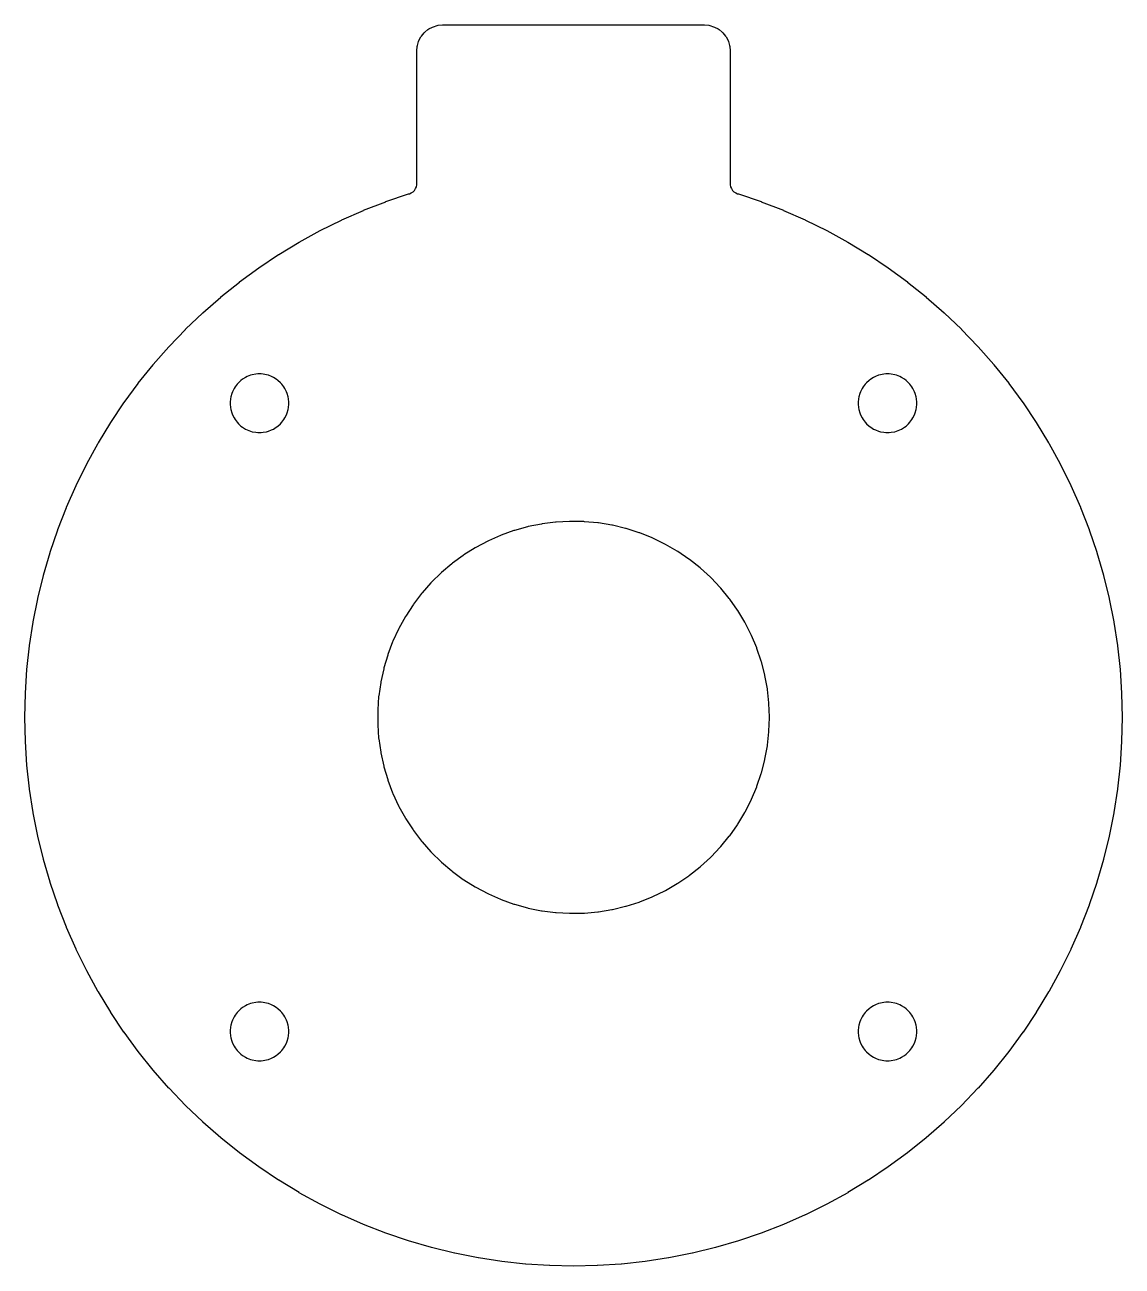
# Model space of a CAD drawing. Header units: millimetres. Extents: x -42 to 42, y -42 to 53.
import ezdxf

# ---------------------------------------------------------------- set-up
doc = ezdxf.new("R2010")
doc.units = ezdxf.units.MM
doc.layers.add('CUT', color=1, linetype='Continuous')

msp = doc.modelspace()

# ---------------------------------------------------------------- linework, layer by layer
at = {"layer": 'CUT'}
for points in [[(-12.5646, 40.0751), (-12.4179, 40.1341), (-12.2857, 40.2208), (-12.1732, 40.3318), (-12.0847, 40.4627), (-12.0236, 40.6085), (-11.9924, 40.7635), (-11.9923, 40.9215), (-11.9981, 40.9805), (-12, 41.0196), (-12, 50.9804), (-11.9981, 51.0195), (-11.9654, 51.3511), (-11.9502, 51.4278), (-11.8592, 51.7278), (-11.8292, 51.8), (-11.6815, 52.0765), (-11.638, 52.1415), (-11.4391, 52.3838), (-11.3838, 52.4391), (-11.1415, 52.638), (-11.0765, 52.6815), (-10.8, 52.8292), (-10.7278, 52.8592), (-10.4278, 52.9502), (-10.3511, 52.9654), (-10.0195, 52.9981), (-9.9804, 53), (9.9804, 53), (10.0195, 52.9981), (10.3511, 52.9654), (10.4278, 52.9502), (10.7278, 52.8592), (10.8, 52.8292), (11.0765, 52.6815), (11.1415, 52.638), (11.3838, 52.4391), (11.4391, 52.3838), (11.638, 52.1415), (11.6815, 52.0765), (11.8292, 51.8), (11.8592, 51.7278), (11.9502, 51.4278), (11.9654, 51.3511), (11.9981, 51.0195), (12, 50.9804), (12, 41.0196), (11.9981, 40.9805), (11.9923, 40.9215), (11.9924, 40.7635), (12.0236, 40.6085), (12.0847, 40.4627), (12.1732, 40.3318), (12.2857, 40.2208), (12.4179, 40.1341), (12.5646, 40.0751), (12.6213, 40.0586), (12.6379, 40.0533), (14.3566, 39.4699), (14.373, 39.4639), (16.0646, 38.8061), (16.0807, 38.7994), (17.742, 38.0684), (17.7578, 38.0611), (19.3856, 37.2583), (19.4011, 37.2503), (20.9923, 36.3773), (21.0075, 36.3685), (22.5591, 35.427), (22.5738, 35.4176), (24.083, 34.4092), (24.0972, 34.3992), (25.5609, 33.326), (25.5748, 33.3154), (26.9903, 32.1793), (27.0036, 32.1681), (28.3682, 30.9714), (28.3811, 30.9596), (29.6922, 29.7045), (29.7045, 29.6922), (30.9596, 28.3811), (30.9714, 28.3682), (32.1681, 27.0036), (32.1793, 26.9903), (33.3154, 25.5748), (33.326, 25.5609), (34.3992, 24.0972), (34.4092, 24.083), (35.4176, 22.5738), (35.427, 22.5591), (36.3685, 21.0075), (36.3773, 20.9923), (37.2503, 19.4011), (37.2583, 19.3856), (38.0611, 17.7578), (38.0684, 17.742), (38.7994, 16.0807), (38.8061, 16.0646), (39.4639, 14.373), (39.4699, 14.3566), (40.0533, 12.6379), (40.0586, 12.6213), (40.5664, 10.8788), (40.571, 10.8619), (41.0024, 9.0989), (41.0061, 9.0819), (41.3602, 7.3018), (41.3633, 7.2846), (41.6394, 5.4907), (41.6416, 5.4734), (41.8392, 3.6692), (41.8407, 3.6518), (41.9595, 1.8407), (41.9602, 1.8233), (41.9998, 0.0087), (41.9998, -0.0087), (41.9602, -1.8233), (41.9595, -1.8407), (41.8407, -3.6518), (41.8392, -3.6692), (41.6416, -5.4734), (41.6394, -5.4907), (41.3633, -7.2846), (41.3602, -7.3018), (41.0061, -9.0819), (41.0024, -9.0989), (40.571, -10.8619), (40.5664, -10.8788), (40.0586, -12.6213), (40.0533, -12.6379), (39.4699, -14.3566), (39.4639, -14.373), (38.8061, -16.0646), (38.7994, -16.0807), (38.0684, -17.742), (38.0611, -17.7578), (37.2583, -19.3856), (37.2503, -19.4011), (36.3773, -20.9923), (36.3685, -21.0075), (35.427, -22.5591), (35.4176, -22.5738), (34.4092, -24.083), (34.3992, -24.0972), (33.326, -25.5609), (33.3154, -25.5748), (32.1793, -26.9903), (32.1681, -27.0036), (30.9714, -28.3682), (30.9596, -28.3811), (29.7045, -29.6922), (29.6922, -29.7045), (28.3811, -30.9596), (28.3682, -30.9714), (27.0036, -32.1681), (26.9903, -32.1793), (25.5748, -33.3154), (25.5609, -33.326), (24.0972, -34.3992), (24.083, -34.4092), (22.5738, -35.4176), (22.5591, -35.427), (21.0075, -36.3685), (20.9923, -36.3773), (19.4011, -37.2503), (19.3856, -37.2583), (17.7578, -38.0611), (17.742, -38.0684), (16.0807, -38.7994), (16.0646, -38.8061), (14.373, -39.4639), (14.3566, -39.4699), (12.6379, -40.0533), (12.6213, -40.0586), (10.8788, -40.5664), (10.8619, -40.571), (9.0989, -41.0024), (9.0819, -41.0061), (7.3018, -41.3602), (7.2846, -41.3633), (5.4907, -41.6394), (5.4734, -41.6416), (3.6692, -41.8392), (3.6518, -41.8407), (1.8407, -41.9595), (1.8233, -41.9602), (0.0087, -41.9998), (-0.0087, -41.9998), (-1.8233, -41.9602), (-1.8407, -41.9595), (-3.6518, -41.8407), (-3.6692, -41.8392), (-5.4734, -41.6416), (-5.4907, -41.6394), (-7.2846, -41.3633), (-7.3018, -41.3602), (-9.0819, -41.0061), (-9.0989, -41.0024), (-10.8619, -40.571), (-10.8788, -40.5664), (-12.6213, -40.0586), (-12.6379, -40.0533), (-14.3566, -39.4699), (-14.373, -39.4639), (-16.0646, -38.8061), (-16.0807, -38.7994), (-17.742, -38.0684), (-17.7578, -38.0611), (-19.3856, -37.2583), (-19.4011, -37.2503), (-20.9923, -36.3773), (-21.0075, -36.3685), (-22.5591, -35.427), (-22.5738, -35.4176), (-24.083, -34.4092), (-24.0972, -34.3992), (-25.5609, -33.326), (-25.5748, -33.3154), (-26.9903, -32.1793), (-27.0036, -32.1681), (-28.3682, -30.9714), (-28.3811, -30.9596), (-29.6922, -29.7045), (-29.7045, -29.6922), (-30.9596, -28.3811), (-30.9714, -28.3682), (-32.1681, -27.0036), (-32.1793, -26.9903), (-33.3154, -25.5748), (-33.326, -25.5609), (-34.3992, -24.0972), (-34.4092, -24.083), (-35.4176, -22.5738), (-35.427, -22.5591), (-36.3685, -21.0075), (-36.3773, -20.9923), (-37.2503, -19.4011), (-37.2583, -19.3856), (-38.0611, -17.7578), (-38.0684, -17.742), (-38.7994, -16.0807), (-38.8061, -16.0646), (-39.4639, -14.373), (-39.4699, -14.3566), (-40.0533, -12.6379), (-40.0586, -12.6213), (-40.5664, -10.8788), (-40.571, -10.8619), (-41.0024, -9.0989), (-41.0061, -9.0819), (-41.3602, -7.3018), (-41.3633, -7.2846), (-41.6394, -5.4907), (-41.6416, -5.4734), (-41.8392, -3.6692), (-41.8407, -3.6518), (-41.9595, -1.8407), (-41.9602, -1.8233), (-41.9998, -0.0087), (-41.9998, 0.0087), (-41.9602, 1.8233), (-41.9595, 1.8407), (-41.8407, 3.6518), (-41.8392, 3.6692), (-41.6416, 5.4734), (-41.6394, 5.4907), (-41.3633, 7.2846), (-41.3602, 7.3018), (-41.0061, 9.0819), (-41.0024, 9.0989), (-40.571, 10.8619), (-40.5664, 10.8788), (-40.0586, 12.6213), (-40.0533, 12.6379), (-39.4699, 14.3566), (-39.4639, 14.373), (-38.8061, 16.0646), (-38.7994, 16.0807), (-38.0684, 17.742), (-38.0611, 17.7578), (-37.2583, 19.3856), (-37.2503, 19.4011), (-36.3773, 20.9923), (-36.3685, 21.0075), (-35.427, 22.5591), (-35.4176, 22.5738), (-34.4092, 24.083), (-34.3992, 24.0972), (-33.326, 25.5609), (-33.3154, 25.5748), (-32.1793, 26.9903), (-32.1681, 27.0036), (-30.9714, 28.3682), (-30.9596, 28.3811), (-29.7045, 29.6922), (-29.6922, 29.7045), (-28.3811, 30.9596), (-28.3682, 30.9714), (-27.0036, 32.1681), (-26.9903, 32.1793), (-25.5748, 33.3154), (-25.5609, 33.326), (-24.0972, 34.3992), (-24.083, 34.4092), (-22.5738, 35.4176), (-22.5591, 35.427), (-21.0075, 36.3685), (-20.9923, 36.3773), (-19.4011, 37.2503), (-19.3856, 37.2583), (-17.7578, 38.0611), (-17.742, 38.0684), (-16.0807, 38.7994), (-16.0646, 38.8061), (-14.373, 39.4639), (-14.3566, 39.4699), (-12.6379, 40.0533), (-12.6213, 40.0586)], [(-22.0956, 25.1597), (-22.1733, 25.2853), (-22.3342, 25.4983), (-22.4336, 25.6074), (-22.6309, 25.7872), (-22.7487, 25.8762), (-22.9757, 26.0167), (-23.1078, 26.0825), (-23.3568, 26.179), (-23.4988, 26.2194), (-23.7612, 26.2684), (-23.9082, 26.282), (-24.1751, 26.282), (-24.3221, 26.2684), (-24.5845, 26.2194), (-24.7265, 26.179), (-24.9754, 26.0825), (-25.1076, 26.0167), (-25.3345, 25.8762), (-25.4523, 25.7872), (-25.6496, 25.6074), (-25.7491, 25.4983), (-25.9099, 25.2853), (-25.9877, 25.1597), (-26.1067, 24.9208), (-26.16, 24.7831), (-26.233, 24.5264), (-26.2602, 24.3813), (-26.2848, 24.1154), (-26.2848, 23.9678), (-26.2602, 23.702), (-26.233, 23.5569), (-26.16, 23.3001), (-26.1067, 23.1625), (-25.9877, 22.9235), (-25.9099, 22.798), (-25.7491, 22.585), (-25.6496, 22.4759), (-25.4523, 22.296), (-25.3345, 22.2071), (-25.1076, 22.0665), (-24.9754, 22.0007), (-24.7265, 21.9043), (-24.5845, 21.8639), (-24.3221, 21.8149), (-24.1751, 21.8012), (-23.9082, 21.8012), (-23.7612, 21.8149), (-23.4988, 21.8639), (-23.3568, 21.9043), (-23.1078, 22.0007), (-22.9757, 22.0665), (-22.7487, 22.2071), (-22.6309, 22.296), (-22.4336, 22.4759), (-22.3342, 22.585), (-22.1733, 22.798), (-22.0956, 22.9235), (-21.9766, 23.1625), (-21.9233, 23.3001), (-21.8502, 23.5569), (-21.8231, 23.702), (-21.7985, 23.9678), (-21.7985, 24.1154), (-21.8231, 24.3813), (-21.8502, 24.5264), (-21.9233, 24.7831), (-21.9766, 24.9208)], [(25.7491, 25.4983), (25.6496, 25.6074), (25.4523, 25.7872), (25.3345, 25.8762), (25.1076, 26.0167), (24.9754, 26.0825), (24.7265, 26.179), (24.5845, 26.2194), (24.3221, 26.2684), (24.1751, 26.282), (23.9082, 26.282), (23.7612, 26.2684), (23.4988, 26.2194), (23.3568, 26.179), (23.1078, 26.0825), (22.9757, 26.0167), (22.7487, 25.8762), (22.6309, 25.7872), (22.4336, 25.6074), (22.3342, 25.4983), (22.1733, 25.2853), (22.0956, 25.1597), (21.9766, 24.9208), (21.9233, 24.7831), (21.8502, 24.5264), (21.8231, 24.3813), (21.7985, 24.1154), (21.7985, 23.9678), (21.8231, 23.702), (21.8502, 23.5569), (21.9233, 23.3001), (21.9766, 23.1625), (22.0956, 22.9235), (22.1733, 22.798), (22.3342, 22.585), (22.4336, 22.4759), (22.6309, 22.296), (22.7487, 22.2071), (22.9757, 22.0665), (23.1078, 22.0007), (23.3568, 21.9043), (23.4988, 21.8639), (23.7612, 21.8149), (23.9082, 21.8012), (24.1751, 21.8012), (24.3221, 21.8149), (24.5845, 21.8639), (24.7265, 21.9043), (24.9754, 22.0007), (25.1076, 22.0665), (25.3345, 22.2071), (25.4523, 22.296), (25.6496, 22.4759), (25.7491, 22.585), (25.9099, 22.798), (25.9877, 22.9235), (26.1067, 23.1625), (26.16, 23.3001), (26.233, 23.5569), (26.2602, 23.702), (26.2848, 23.9678), (26.2848, 24.1154), (26.2602, 24.3813), (26.233, 24.5264), (26.16, 24.7831), (26.1067, 24.9208), (25.9877, 25.1597), (25.9099, 25.2853)], [(14.0418, 5.2722), (14.0214, 5.3262), (13.6248, 6.2717), (13.6006, 6.3241), (13.1367, 7.2385), (13.1088, 7.289), (12.5802, 8.1675), (12.5486, 8.2159), (11.958, 9.054), (11.9231, 9.1), (11.2736, 9.8933), (11.2354, 9.9366), (10.5303, 10.6809), (10.4891, 10.7214), (9.7321, 11.4129), (9.6881, 11.4503), (8.8832, 12.0854), (8.8366, 12.1196), (7.988, 12.6949), (7.9391, 12.7256), (7.0512, 13.2382), (7.0001, 13.2653), (6.0775, 13.7125), (6.0247, 13.7358), (5.0722, 14.1153), (5.0178, 14.1347), (4.0405, 14.4445), (3.9848, 14.46), (2.9877, 14.6984), (2.931, 14.7098), (1.9193, 14.8757), (1.862, 14.883), (0.8409, 14.9754), (0.7832, 14.9785), (-0.2419, 14.997), (-0.2997, 14.996), (-1.3234, 14.9405), (-1.381, 14.9353), (-2.3981, 14.806), (-2.4551, 14.7967), (-3.4602, 14.5944), (-3.5164, 14.581), (-4.5043, 14.3067), (-4.5593, 14.2892), (-5.5249, 13.9444), (-5.5785, 13.923), (-6.5166, 13.5094), (-6.5686, 13.4842), (-7.4745, 13.0039), (-7.5245, 12.975), (-8.3933, 12.4307), (-8.4411, 12.3983), (-9.2684, 11.7926), (-9.3138, 11.7569), (-10.0952, 11.0931), (-10.1378, 11.0541), (-10.8693, 10.3357), (-10.909, 10.2938), (-11.5868, 9.5245), (-11.6234, 9.4798), (-12.2438, 8.6636), (-12.2771, 8.6164), (-12.8371, 7.7575), (-12.8669, 7.708), (-13.3634, 6.811), (-13.3895, 6.7595), (-13.82, 5.829), (-13.8424, 5.7757), (-14.2046, 4.8166), (-14.223, 4.7618), (-14.5151, 3.779), (-14.5296, 3.7231), (-14.75, 2.7218), (-14.7603, 2.665), (-14.9079, 1.6504), (-14.9142, 1.593), (-14.9881, 0.5704), (-14.9902, 0.5126), (-14.9902, -0.5126), (-14.9881, -0.5704), (-14.9142, -1.593), (-14.9079, -1.6504), (-14.7603, -2.665), (-14.75, -2.7218), (-14.5296, -3.7231), (-14.5151, -3.779), (-14.223, -4.7618), (-14.2046, -4.8166), (-13.8424, -5.7757), (-13.82, -5.829), (-13.3895, -6.7595), (-13.3634, -6.811), (-12.8669, -7.708), (-12.8371, -7.7575), (-12.2771, -8.6164), (-12.2438, -8.6636), (-11.6234, -9.4798), (-11.5868, -9.5245), (-10.909, -10.2938), (-10.8693, -10.3357), (-10.1378, -11.0541), (-10.0952, -11.0931), (-9.3138, -11.7569), (-9.2684, -11.7926), (-8.4411, -12.3983), (-8.3933, -12.4307), (-7.5245, -12.975), (-7.4745, -13.0039), (-6.5686, -13.4842), (-6.5166, -13.5094), (-5.5785, -13.923), (-5.5249, -13.9444), (-4.5593, -14.2892), (-4.5043, -14.3067), (-3.5164, -14.581), (-3.4602, -14.5944), (-2.4551, -14.7967), (-2.3981, -14.806), (-1.381, -14.9353), (-1.3234, -14.9405), (-0.2997, -14.996), (-0.2419, -14.997), (0.7832, -14.9785), (0.8409, -14.9754), (1.862, -14.883), (1.9193, -14.8757), (2.931, -14.7098), (2.9877, -14.6984), (3.9848, -14.46), (4.0405, -14.4445), (5.0178, -14.1347), (5.0722, -14.1153), (6.0247, -13.7358), (6.0775, -13.7125), (7.0001, -13.2653), (7.0512, -13.2382), (7.9391, -12.7256), (7.988, -12.6949), (8.8366, -12.1196), (8.8832, -12.0854), (9.6881, -11.4503), (9.7321, -11.4129), (10.4891, -10.7214), (10.5303, -10.6809), (11.2354, -9.9366), (11.2736, -9.8933), (11.9231, -9.1), (11.958, -9.054), (12.5486, -8.2159), (12.5802, -8.1675), (13.1088, -7.289), (13.1367, -7.2385), (13.6006, -6.3241), (13.6248, -6.2717), (14.0214, -5.3262), (14.0418, -5.2722), (14.3692, -4.3006), (14.3857, -4.2452), (14.6421, -3.2525), (14.6545, -3.1961), (14.8386, -2.1875), (14.8469, -2.1304), (14.9578, -1.1111), (14.9619, -1.0535), (14.999, -0.0289), (14.999, 0.0289), (14.9619, 1.0535), (14.9578, 1.1111), (14.8469, 2.1304), (14.8386, 2.1875), (14.6545, 3.1961), (14.6421, 3.2525), (14.3857, 4.2452), (14.3692, 4.3006)], [(-21.9233, -23.3001), (-21.9766, -23.1625), (-22.0956, -22.9235), (-22.1733, -22.798), (-22.3342, -22.585), (-22.4336, -22.4759), (-22.6309, -22.296), (-22.7487, -22.2071), (-22.9757, -22.0665), (-23.1078, -22.0007), (-23.3568, -21.9043), (-23.4988, -21.8639), (-23.7612, -21.8149), (-23.9082, -21.8012), (-24.1751, -21.8012), (-24.3221, -21.8149), (-24.5845, -21.8639), (-24.7265, -21.9043), (-24.9754, -22.0007), (-25.1076, -22.0665), (-25.3345, -22.2071), (-25.4523, -22.296), (-25.6496, -22.4759), (-25.7491, -22.585), (-25.9099, -22.798), (-25.9877, -22.9235), (-26.1067, -23.1625), (-26.16, -23.3001), (-26.233, -23.5569), (-26.2602, -23.702), (-26.2848, -23.9678), (-26.2848, -24.1154), (-26.2602, -24.3813), (-26.233, -24.5264), (-26.16, -24.7831), (-26.1067, -24.9208), (-25.9877, -25.1597), (-25.9099, -25.2853), (-25.7491, -25.4983), (-25.6496, -25.6074), (-25.4523, -25.7872), (-25.3345, -25.8762), (-25.1076, -26.0167), (-24.9754, -26.0825), (-24.7265, -26.179), (-24.5845, -26.2194), (-24.3221, -26.2684), (-24.1751, -26.282), (-23.9082, -26.282), (-23.7612, -26.2684), (-23.4988, -26.2194), (-23.3568, -26.179), (-23.1078, -26.0825), (-22.9757, -26.0167), (-22.7487, -25.8762), (-22.6309, -25.7872), (-22.4336, -25.6074), (-22.3342, -25.4983), (-22.1733, -25.2853), (-22.0956, -25.1597), (-21.9766, -24.9208), (-21.9233, -24.7831), (-21.8502, -24.5264), (-21.8231, -24.3813), (-21.7985, -24.1154), (-21.7985, -23.9678), (-21.8231, -23.702), (-21.8502, -23.5569)], [(26.2602, -23.702), (26.233, -23.5569), (26.16, -23.3001), (26.1067, -23.1625), (25.9877, -22.9235), (25.9099, -22.798), (25.7491, -22.585), (25.6496, -22.4759), (25.4523, -22.296), (25.3345, -22.2071), (25.1076, -22.0665), (24.9754, -22.0007), (24.7265, -21.9043), (24.5845, -21.8639), (24.3221, -21.8149), (24.1751, -21.8012), (23.9082, -21.8012), (23.7612, -21.8149), (23.4988, -21.8639), (23.3568, -21.9043), (23.1078, -22.0007), (22.9757, -22.0665), (22.7487, -22.2071), (22.6309, -22.296), (22.4336, -22.4759), (22.3342, -22.585), (22.1733, -22.798), (22.0956, -22.9235), (21.9766, -23.1625), (21.9233, -23.3001), (21.8502, -23.5569), (21.8231, -23.702), (21.7985, -23.9678), (21.7985, -24.1154), (21.8231, -24.3813), (21.8502, -24.5264), (21.9233, -24.7831), (21.9766, -24.9208), (22.0956, -25.1597), (22.1733, -25.2853), (22.3342, -25.4983), (22.4336, -25.6074), (22.6309, -25.7872), (22.7487, -25.8762), (22.9757, -26.0167), (23.1078, -26.0825), (23.3568, -26.179), (23.4988, -26.2194), (23.7612, -26.2684), (23.9082, -26.282), (24.1751, -26.282), (24.3221, -26.2684), (24.5845, -26.2194), (24.7265, -26.179), (24.9754, -26.0825), (25.1076, -26.0167), (25.3345, -25.8762), (25.4523, -25.7872), (25.6496, -25.6074), (25.7491, -25.4983), (25.9099, -25.2853), (25.9877, -25.1597), (26.1067, -24.9208), (26.16, -24.7831), (26.233, -24.5264), (26.2602, -24.3813), (26.2848, -24.1154), (26.2848, -23.9678)]]:
    msp.add_lwpolyline(points, close=True, dxfattribs=at)

doc.saveas('drawing.dxf')
